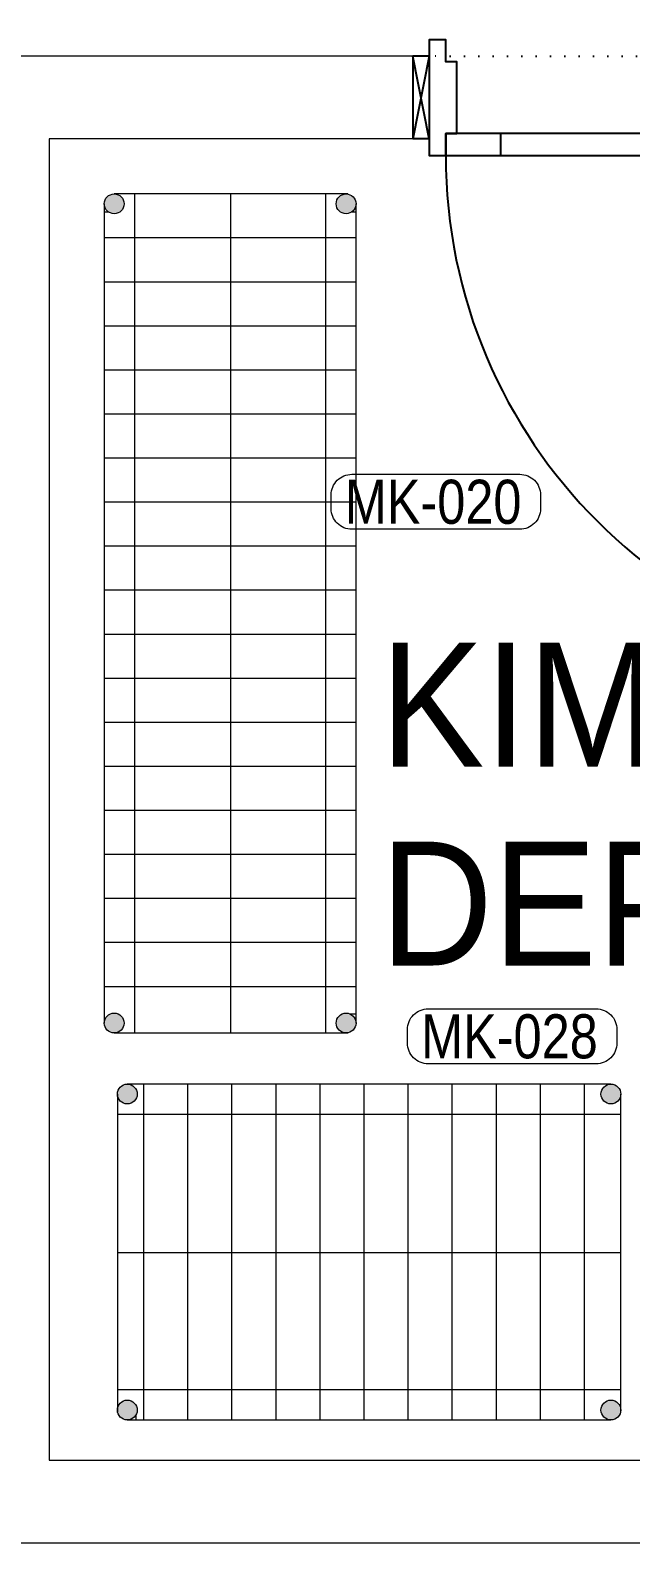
# Model space of a CAD drawing. Extents: x -5598 to 26293, y -3808 to 13850.
# Drawn here: x -1648.4 to -1539.4, y 6120 to 6394.7 of the extents above; entities that cross this region are included whole.
import ezdxf
from ezdxf.enums import TextEntityAlignment as Align

# ---------------------------------------------------------------- set-up
doc = ezdxf.new("R2010")
doc.units = 0
doc.header["$LTSCALE"] = 100
doc.header["$MEASUREMENT"] = 0
doc.linetypes.add('DOT', pattern=[0.25, 0, -0.25])
for name, color, linetype, lineweight in [('AD', 5, 'Continuous', 9), ('AK', 7, 'Continuous', 15), ('AP', 6, 'Continuous', 15), ('Y-DUVAR GAZBETON', 161, 'Continuous', 20)]:
    doc.layers.add(name, color=color, linetype=linetype, lineweight=lineweight)
for name, color, linetype in [('KA-PEN-3 @ 1', 5, 'Continuous'), ('KOR KASA', 1, 'Continuous'), ('OLCU DIS', 7, 'Continuous')]:
    doc.layers.add(name, color=color, linetype=linetype)
doc.styles.add('OLC-50', font='romans.shx', dxfattribs={"width": 0.5, "height": 0.15})
doc.styles.add('olcu', font='romans.shx', dxfattribs={"width": 0.5})
doc.styles.add('POZ TEXT', font='ARIALN.TTF', dxfattribs={"height": 8})
doc.styles.get("Standard").update_dxf_attribs({"font": 'arial.ttf'})
doc.dimstyles.new('1-200', dxfattribs={"dimtxt": 40, "dimasz": 2, "dimexe": 0, "dimexo": 0, "dimgap": 10, "dimtad": 1, "dimdec": 4, "dimrnd": 0.1, "dimzin": 9, "dimdsep": 46, "dimtxsty": 'olcu', "dimblk1": 'SOL', "dimblk2": 'SAG', "dimsah": 1, "dimcen": 0, "dimse1": 1, "dimse2": 1, "dimclre": 13, "dimadec": 0, "dimazin": 0, "dimtfac": 1, "dimtdec": 4, "dimtix": 1, "dimtmove": 2, "dimatfit": 2, "dimldrblk": 'SOL', "dimfxl": 0, "dimtolj": 1, "dimarcsym": 0})

# ---------------------------------------------------------------- blocks, each defined once
blk = doc.blocks.new('SOL')
at = {"color": 0}
for p, q in [((0, 30), (0, -6.96)), ((7.58, 0), (-6.97, 0))]:
    blk.add_line(p, q, dxfattribs=at)
blk.add_circle((0, 0), 3, dxfattribs=at)
blk = doc.blocks.new('SAG')
at = {"color": 0}
for p, q in [((0, -30), (0, 6.96)), ((7.58, 0), (-6.97, 0))]:
    blk.add_line(p, q, dxfattribs=at)
blk.add_circle((0, 0), 3, dxfattribs=at)
blk = doc.blocks.new('*D332')
at = {"layer": 'OLCU DIS', "color": 0, "lineweight": -2, "transparency": 16777216}
blk.add_line((21268, -935), (-2968, -935), dxfattribs=at)
at = {"layer": 'OLCU DIS', "color": 0, "lineweight": -2, "transparency": 16777216, "xscale": 2, "yscale": 2, "zscale": 2, "rotation": 180}
blk.add_blockref('SAG', (-2970, -935), dxfattribs=at)
at = {"layer": 'OLCU DIS', "color": 0, "lineweight": -2, "transparency": 16777216, "xscale": 2, "yscale": 2, "zscale": 2}
blk.add_blockref('SOL', (21270, -935), dxfattribs=at)
at = {"layer": 'OLCU DIS', "color": 0, "transparency": 16777216, "insert": (9295.64, -905), "char_height": 40, "attachment_point": 5, "style": 'olcu'}
blk.add_mtext('\\A1;24240', dxfattribs=at)
blk = doc.blocks.new('*U93')
at = {"layer": 'KOR KASA'}
for p, q in [((0, 126), (15, 126)), ((15, 126), (15, 123)), ((0, 23), (0, 20)), ((0, 23), (15, 23)), ((15, 23), (15, 20))]:
    blk.add_line(p, q, dxfattribs=at)
for points in [[(15, 126), (0, 123)], [(0, 126), (15, 123)], [(0, 126), (0, 123)], [(0, 123), (15, 123)], [(15, 23), (0, 20)], [(0, 23), (15, 20)], [(0, 20), (15, 20)]]:
    blk.add_lwpolyline(points, dxfattribs=at)
blk = doc.blocks.new('*U154')
at = {"color": 0, "lineweight": -2}
for p, q in [((-97, 18), (-97, 112)), ((-87, 18), (-87, 14)), ((-13, 18), (-13, 14)), ((-50, 7.5), (-50, 7.5))]:
    blk.add_line(p, q, dxfattribs=at)
at = {"color": 0, "linetype": 'DOT', "ltscale": 0.1}
blk.add_line((-100, 0), (0, 0), dxfattribs=at)
at = {"color": 0, "lineweight": -2}
for points in [[(-100, 15), (-100, 18), (-97, 18), (-97, 14), (-95, 14), (-95, 1), (-97, 1), (-97, -3), (-100, -3), (-100, 0)], [(0, 15), (0, 18), (-3, 18), (-3, 14), (-5, 14), (-5, 1), (-3, 1), (-3, -3), (0, -3), (0, 0)]]:
    blk.add_lwpolyline(points, dxfattribs=at)
blk.add_lwpolyline([(-97, 18), (-97, 14), (-3, 14), (-3, 18)], close=True, dxfattribs=at)
blk.add_arc((-97, 18), 94, 0, 90, dxfattribs=at)
at = {"style": 'OLC-50', "width": 0.5, "flags": 1}
for tag, p in [('K-NO', (-172.76, -83.82)), ('K-KANRENK', (7.69, -88.79)), ('K-BLOK', (-173.43, -120.56)), ('K-KASRENK', (8.75, -126.74)), ('K-KAT', (-174.31, -156.03)), ('K-TAMACILMA', (7.23, -165.71)), ('K-MAHALKOD', (-173.25, -193.98)), ('K-FOTOSEL', (8.17, -201.71)), ('K-MAHALAD', (-174.78, -232.95)), ('K-HERMETIK', (10.08, -236.3)), ('K-ACILISYON', (-173.83, -268.95)), ('K-HIDROLIK', (7.79, -270.16)), ('K-YANGIN', (-171.93, -303.54)), ('K-KART', (9.62, -303.83)), ('K-KANATTIP', (-174.21, -337.41)), ('K-BAND', (8.17, -345.67)), ('K-KANATMALZ', (-172.39, -371.07)), ('K-MENFEZ', (10.08, -380.26)), ('K-KASAMALZ', (-171.37, -410.06)), ('K-PBAR', (7.79, -414.12)), ('K-KASATIP', (-172.05, -446.79)), ('K-ELEKTRIKLI', (9.62, -447.79)), ('K-DUVAR', (-172.05, -485.23)), ('K-TIP', (9.62, -486.44)), ('K-REZ1', (9.62, -524.33)), ('K-REZ2', (9.62, -560.76)), ('K-REZ3', (9.62, -600.74))]:
    blk.add_attdef(tag, p, '', height=30, dxfattribs=at)
blk = doc.blocks.new('61x91')
at = {"layer": 'AD'}
h = blk.add_hatch(color=6, dxfattribs=at)
h.paths.add_polyline_path([(-30.65, 89.6, 1), (-27.05, 89.6, 1)])
h.paths.add_polyline_path([(30.35, 89.6, 1), (26.75, 89.6, 1)])
h.paths.add_polyline_path([(30.35, 1.8, 1), (26.75, 1.8, 1)])
h.paths.add_polyline_path([(-27.05, 1.8, 1), (-30.65, 1.8, 1)])
at = {"layer": 'AD', "color": 6}
blk.add_line((0, 91.4), (0, 0), dxfattribs=at)
for points in [[(28.85, 91.4), (-28.85, 91.4)], [(-25.15, 91.4), (-25.15, 0)], [(24.85, 0), (24.85, 91.4)], [(-30.65, 89.6), (-30.65, 1.8)], [(30.35, 1.8), (30.35, 89.6)], [(30.35, 84.8), (-30.65, 84.8)], [(28.85, 84.8), (-28.85, 84.8)], [(30.35, 76.8), (-30.65, 76.8)], [(30.35, 68.8), (-30.65, 68.8)], [(28.85, 68.8), (-28.85, 68.8)], [(30.35, 60.8), (-30.65, 60.8)], [(30.35, 52.8), (-30.65, 52.8)], [(28.85, 52.8), (-28.85, 52.8)], [(30.35, 44.8), (-30.65, 44.8)], [(30.35, 36.8), (-30.65, 36.8)], [(28.85, 36.8), (-28.85, 36.8)], [(30.35, 28.8), (-30.65, 28.8)], [(28.85, 28.8), (-28.85, 28.8)], [(30.35, 20.8), (-30.65, 20.8)], [(30.35, 12.8), (-30.65, 12.8)], [(28.85, 12.8), (-28.85, 12.8)], [(30.35, 4.8), (-30.65, 4.8)], [(30.35, 3.4), (29.37, 3.4)], [(-30.6, 1.4), (-30.65, 1.4)], [(-28.85, 0), (28.85, 0)], [(30.35, 1.4), (30.3, 1.4)]]:
    blk.add_lwpolyline(points, dxfattribs=at)
for centre in [(-28.85, 89.6), (28.55, 89.6), (-28.85, 1.8), (28.55, 1.8)]:
    blk.add_circle(centre, 1.8, dxfattribs=at)
blk = doc.blocks.new('46x152')
at = {"layer": 'AD'}
h = blk.add_hatch(color=2, dxfattribs=at)
h.paths.add_polyline_path([(19.1, 150.6, 1), (22.7, 150.6, 1)])
h.paths.add_polyline_path([(-23, 150.6, 1), (-19.4, 150.6, 1)])
h.paths.add_polyline_path([(-23, 1.8, 1), (-19.4, 1.8, 1)])
h.paths.add_polyline_path([(22.7, 1.8, 1), (19.1, 1.8, 1)])
at = {"layer": 'AD', "color": 2}
blk.add_line((0, 0), (0, 152.4), dxfattribs=at)
for points in [[(21.2, 152.4), (-21.2, 152.4)], [(-17.5, 152.4), (-17.5, 0)], [(17.2, 0), (17.2, 152.4)], [(-22.93, 151.1), (-23, 151.1)], [(-23, 150.6), (-23, 1.8)], [(-22.19, 149.1), (-23, 149.1)], [(-22.19, 149.1), (-23, 149.1)], [(22.7, 149.1), (21.89, 149.1)], [(22.7, 149.1), (21.89, 149.1)], [(22.7, 151.1), (22.63, 151.1)], [(22.7, 1.8), (22.7, 150.6)], [(22.7, 144.4), (-23, 144.4)], [(22.7, 144.4), (-23, 144.4)], [(22.7, 136.4), (-23, 136.4)], [(22.7, 136.4), (-23, 136.4)], [(22.7, 128.4), (-23, 128.4)], [(22.7, 128.4), (-23, 128.4)], [(22.7, 120.4), (-23, 120.4)], [(22.7, 120.4), (-23, 120.4)], [(22.7, 112.4), (-23, 112.4)], [(22.7, 112.4), (-23, 112.4)], [(22.7, 104.4), (-23, 104.4)], [(22.7, 104.4), (-23, 104.4)], [(22.7, 96.4), (-23, 96.4)], [(22.7, 96.4), (-23, 96.4)], [(22.7, 88.4), (-23, 88.4)], [(22.7, 88.4), (-23, 88.4)], [(22.7, 80.4), (-23, 80.4)], [(22.7, 80.4), (-23, 80.4)], [(22.7, 72.4), (-23, 72.4)], [(22.7, 72.4), (-23, 72.4)], [(22.7, 64.4), (-23, 64.4)], [(22.7, 64.4), (-23, 64.4)], [(22.7, 56.4), (-23, 56.4)], [(22.7, 56.4), (-23, 56.4)], [(22.7, 48.4), (-23, 48.4)], [(22.7, 48.4), (-23, 48.4)], [(22.7, 40.4), (-23, 40.4)], [(22.7, 40.4), (-23, 40.4)], [(22.7, 32.4), (-23, 32.4)], [(22.7, 32.4), (-23, 32.4)], [(22.7, 24.4), (-23, 24.4)], [(22.7, 24.4), (-23, 24.4)], [(22.7, 16.4), (-23, 16.4)], [(22.7, 8.4), (-23, 8.4)], [(22.7, 3.4), (21.72, 3.4)], [(-22.95, 1.4), (-23, 1.4)], [(-21.2, 0), (21.2, 0)], [(22.7, 1.4), (22.65, 1.4)]]:
    blk.add_lwpolyline(points, dxfattribs=at)
for centre in [(-21.2, 150.6), (20.9, 150.6), (-21.2, 1.8), (20.9, 1.8)]:
    blk.add_circle(centre, 1.8, dxfattribs=at)
blk = doc.blocks.new('POZ_X')
at = {"layer": 'AP'}
blk.add_lwpolyline([(12.75, 10), (-17.75, 10, 0.414214), (-21.5, 6.25), (-21.5, 3.75, 0.414214), (-17.75, 0), (12.75, 0, 0.414214), (16.5, 3.75), (16.5, 6.25, 0.414214)], format="xyb", close=True, dxfattribs=at)
at = {"layer": 'AP', "style": 'POZ TEXT'}
blk.add_attdef('POZ_NO', text='', height=8, dxfattribs=at).set_placement((-3, 5), align=Align.MIDDLE_CENTER)
at = {"layer": 'AP', "style": 'POZ TEXT', "flags": 1}
blk.add_attdef('URUN_ADI', text='', height=7, dxfattribs=at).set_placement((-3, -4.34), align=Align.MIDDLE_CENTER)

msp = doc.modelspace()

# ---------------------------------------------------------------- linework, layer by layer
at = {"layer": 'Y-DUVAR GAZBETON'}
for p, q in [((-1579, 6390.00002), (-1660, 6390.00002)), ((-1579, 6375.00004), (-1579, 6390.00004)), ((-1579, 6375.00002), (-1645, 6375.00002)), ((-1645, 6375.00002), (-1645, 6135.00002)), ((-1645, 6135.00002), (-1405, 6135.00002)), ((-1930, 6120.00002), (-1390, 6120.00002))]:
    msp.add_line(p, q, dxfattribs=at)

# ---------------------------------------------------------------- block references
at = {"layer": 'AK'}
msp.add_blockref('46x152', (-1612, 6212.60002), dxfattribs=at)
at = {"layer": 'AK', "rotation": 270}
msp.add_blockref('61x91', (-1632.62241, 6172.65697), dxfattribs=at)
at = {"layer": 'AP', "ltscale": 6}
ref = msp.add_blockref('POZ_X', (-1572.30213, 6314.07771), dxfattribs=dict(at, xscale=-1, rotation=180))
ref.add_attrib('POZ_NO', 'MK-020', dxfattribs={"height": 8, "style": 'POZ TEXT'}).set_placement((-1575.30213, 6309.07771), align=Align.MIDDLE_CENTER)
ref = msp.add_blockref('POZ_X', (-1558.44624, 6216.98711), dxfattribs=dict(at, xscale=-1, rotation=180))
ref.add_attrib('POZ_NO', 'MK-028', dxfattribs={"height": 8, "style": 'POZ TEXT'}).set_placement((-1561.44624, 6211.98711), align=Align.MIDDLE_CENTER)
at = {"layer": 'KA-PEN-3 @ 1', "rotation": 180}
msp.add_blockref('*U154', (-1576, 6390.00004), dxfattribs=at)
at = {"layer": 'KOR KASA', "rotation": 270}
msp.add_blockref('*U93', (-1599, 6390.00004), dxfattribs=at)

# ---------------------------------------------------------------- texts
at = {"layer": 'AP', "color": 1, "ltscale": 0.2, "width": 0.9}
for s, p in [('KIMYASAL', (-1584.89104, 6260.99419)), ('DEPO', (-1584.89104, 6224.84992))]:
    msp.add_text(s, height=22.5, dxfattribs=at).set_placement(p)

# ---------------------------------------------------------------- dimensions: what is measured, and where the dimension line sits
at = {"layer": 'OLCU DIS', "color": 7}
dim = msp.add_linear_dim(base=(-2970, -935), p1=(21270, -635), p2=(-2970, 7535), dimstyle='1-200', dxfattribs=at)
dim.commit()
dim.dimension.update_dxf_attribs({"geometry": '*D332', "text_midpoint": (9295.63768, -905), "dimtype": 160})

doc.saveas('drawing.dxf')
